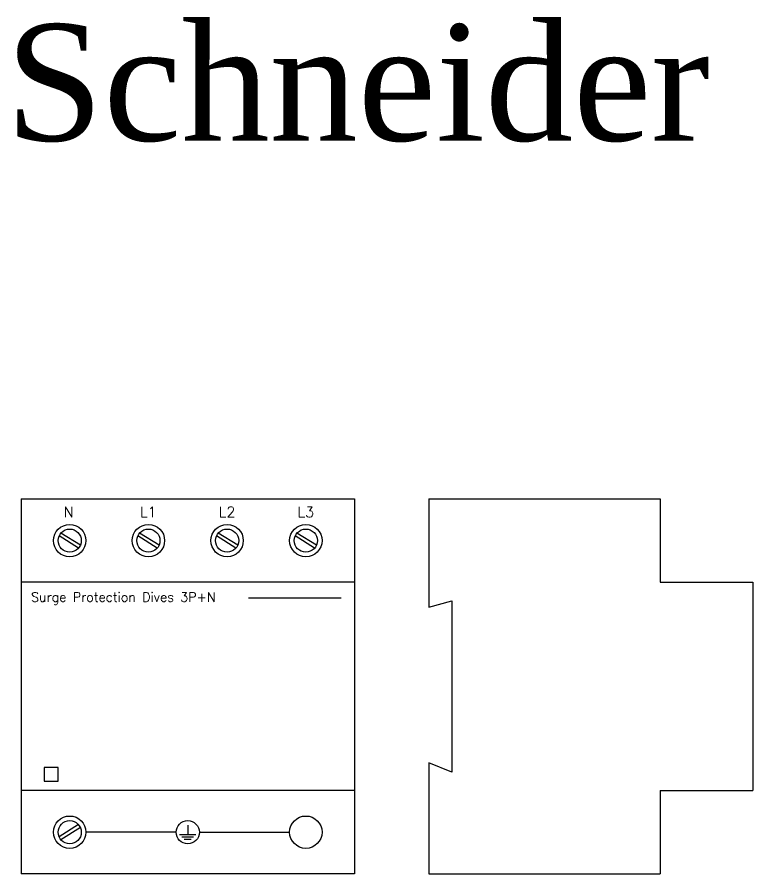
# Model space of a CAD drawing. Header units: millimetres. Extents: x 42 to 1081, y 225 to 420.
# Drawn here: x 353.5 to 512.4, y 234.5 to 419.6 of the extents above; entities that cross this region are included whole.
import ezdxf

# ---------------------------------------------------------------- set-up
doc = ezdxf.new("R2010")
doc.units = ezdxf.units.MM
doc.layers.add('1-EMC-ACESS', color=4, linetype='Continuous')
doc.styles.add('ARIAL', font='arial.ttf')
doc.styles.add('ROMANS', font='romans.shx', dxfattribs={"bigfont": 'vns.shx'})

# ---------------------------------------------------------------- blocks, each defined once
blk = doc.blocks.new('A$C34DA7ABB')
for p, q in [((0, 81), (0, 0)), ((12.37, 70.34), (8.21, 73)), ((12.8, 71.01), (8.59, 73.62)), ((29.37, 70.34), (25.21, 73)), ((29.8, 71.01), (25.59, 73.62)), ((46.37, 70.34), (42.21, 73)), ((46.8, 71.01), (42.59, 73.62)), ((63.37, 70.34), (59.21, 73)), ((63.8, 71.01), (59.59, 73.62)), ((12.37, 10.66), (8.21, 8)), ((12.8, 9.99), (8.59, 7.38))]:
    blk.add_line(p, q)
at = {"color": 7}
for p, q in [((0, 81), (72, 81)), ((72, 81), (72, 0)), ((72, 63), (0, 63)), ((49.09, 59.67), (69.11, 59.67)), ((72, 18), (0, 18)), ((36, 10.5), (36, 8.5)), ((33.5, 9), (14, 9)), ((34.25, 8.5), (37.75, 8.5)), ((34.75, 8), (37.25, 8)), ((35.25, 7.5), (36.75, 7.5)), ((38.5, 9), (58, 9)), ((72, 0), (0, 0))]:
    blk.add_line(p, q, dxfattribs=at)
blk.add_lwpolyline([(5, 20), (8, 20), (8, 23), (5, 23)], close=True, dxfattribs=at)
for centre, radius in [((10.5, 72), 3.5), ((10.5, 72), 2.5), ((27.5, 72), 3.5), ((27.5, 72), 2.5), ((44.5, 72), 3.5), ((44.5, 72), 2.5), ((61.5, 72), 3.5), ((61.5, 72), 2.5), ((10.5, 9), 3.5), ((10.5, 9), 2.5), ((61.5, 9), 3.5)]:
    blk.add_circle(centre, radius)
blk.add_circle((36, 9), 2.5, dxfattribs=at)
at = {"style": 'ROMANS'}
for s, height, p in [('N', 2.25, (9.19, 77.06)), ('L1', 2.25, (25.71, 77.06)), ('L2', 2.25, (42.71, 77.06)), ('L3', 2.25, (59.71, 77.06)), ('Surge Protection Dives 3P+N', 2, (2.16, 58.8))]:
    blk.add_text(s, height=height, dxfattribs=at).set_placement(p)
blk = doc.blocks.new('A$C0AFD783A')
at = {"color": 7}
for p, q in [((0, 81), (50, 81)), ((0, 81), (0, 57.61)), ((50, 81), (50, 63)), ((50, 63), (70, 63)), ((70, 63), (70, 18)), ((0, 57.61), (5, 59)), ((5, 59), (5, 22)), ((5, 22), (0, 23.99)), ((0, 23.99), (0, 0)), ((50, 18), (50, 0)), ((50, 18), (70, 18)), ((0, 0), (50, 0))]:
    blk.add_line(p, q, dxfattribs=at)

msp = doc.modelspace()

# ---------------------------------------------------------------- block references
at = {"color": 7}
for name, p in [('A$C34DA7ABB', (354.37, 234.46)), ('A$C0AFD783A', (442.43, 234.46))]:
    msp.add_blockref(name, p, dxfattribs=at)

# ---------------------------------------------------------------- texts
at = {"layer": '1-EMC-ACESS', "color": 1, "linetype": 'ByBlock', "lineweight": -2, "insert": (427.07, 418.06), "char_height": 25.2, "width": 385.9629, "attachment_point": 2, "style": 'ARIAL'}
msp.add_mtext('{\\fTimes New Roman|b0|i0|c0|p18;\\C7;Schneider}', dxfattribs=at)

doc.saveas('drawing.dxf')
